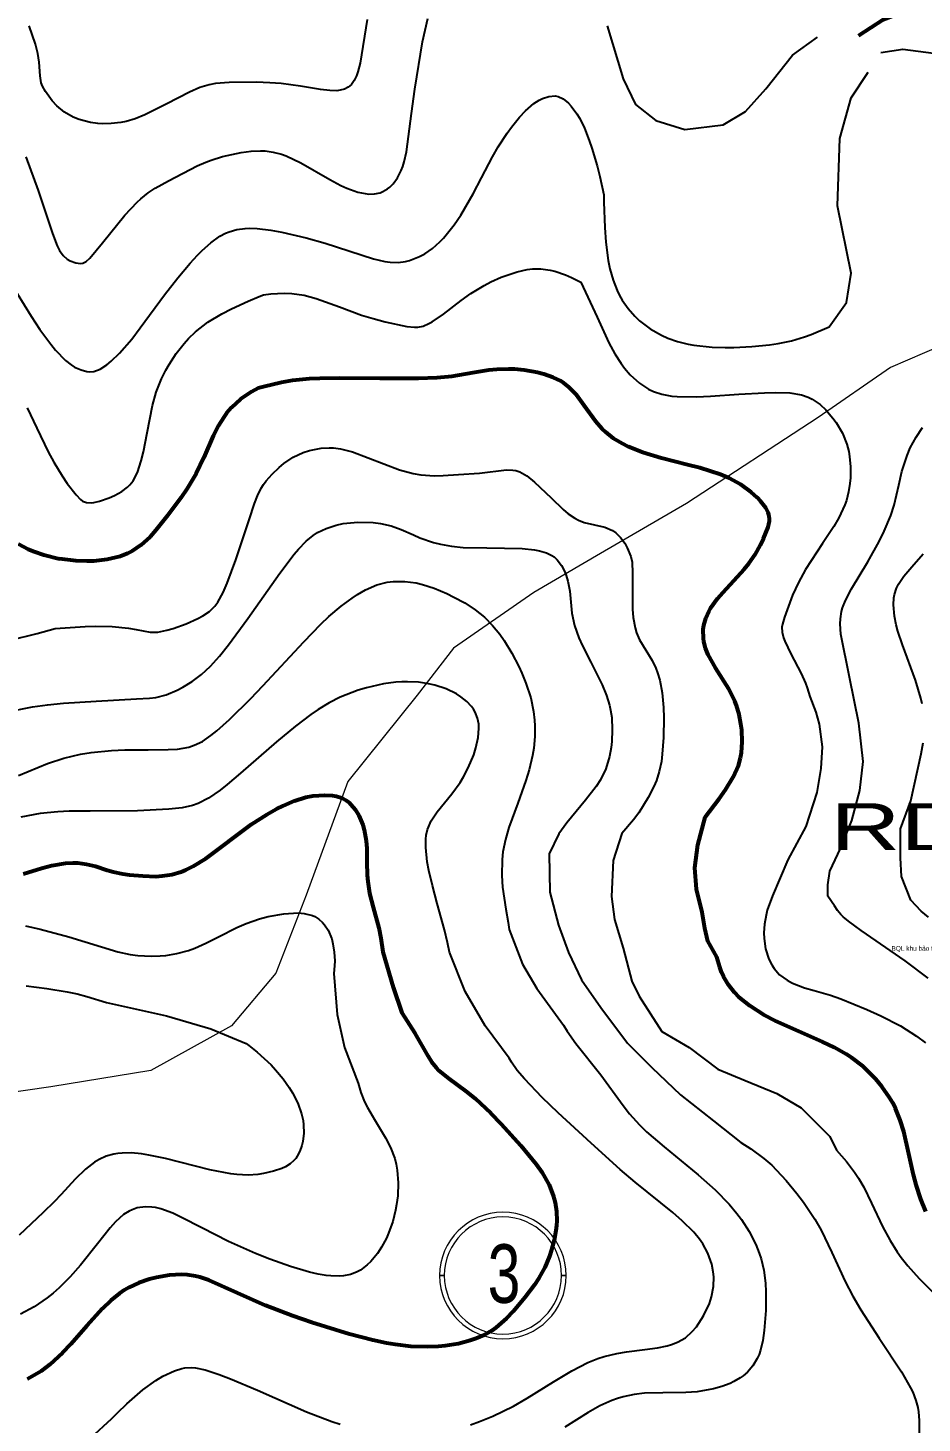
# Model space of a CAD drawing. Header units: metres. Extents: x 545098 to 555652, y 1854398 to 1862642.
# Drawn here: x 549952 to 550334, y 1858110 to 1858705 of the extents above; entities that cross this region are included whole.
import ezdxf
from ezdxf.enums import TextEntityAlignment as Align

# ---------------------------------------------------------------- set-up
doc = ezdxf.new("R2010")
doc.units = ezdxf.units.M
doc.header["$LTSCALE"] = 6.8
for name, color, linetype, lineweight in [('1', 7, 'Continuous', 25), ('13', 7, 'Continuous', 25), ('2', 7, 'Continuous', 53), ('52', 7, 'Continuous', 13), ('53', 7, 'Continuous', 13)]:
    doc.layers.add(name, color=color, linetype=linetype, lineweight=lineweight)
doc.layers.add('54', color=7, linetype='Continuous')

msp = doc.modelspace()

# ---------------------------------------------------------------- linework, layer by layer
at = {"layer": '1'}
for points in [[(550096.8, 1858708.26), (550093.91, 1858689.59), (550092.93, 1858685.85), (550092.35, 1858684.26), (550091.33, 1858682.22), (550090.13, 1858680.58), (550089.46, 1858679.92), (550088.74, 1858679.36), (550087.13, 1858678.52), (550085.31, 1858678.03), (550083.95, 1858677.87), (550080.91, 1858677.9), (550076.97, 1858678.35), (550068.47, 1858679.82), (550060.17, 1858680.95), (550055.32, 1858681.29), (550049.61, 1858681.48), (550038.02, 1858681.4), (550032.1, 1858680.91), (550029.5, 1858680.41), (550025.53, 1858679.16), (550021.08, 1858677.23), (550011.35, 1858672.24), (550002.06, 1858667.56), (549997.88, 1858665.86), (549994.09, 1858664.77), (549991.78, 1858664.33), (549987.61, 1858663.9), (549983.84, 1858663.81), (549981.93, 1858663.92), (549978.82, 1858664.36), (549973.99, 1858665.61), (549971.45, 1858666.62), (549967.76, 1858668.69), (549964.45, 1858671.47), (549962.55, 1858673.53), (549959.65, 1858677.48), (549958.37, 1858679.85), (549957.86, 1858681.26), (549957.39, 1858684.19), (549956.98, 1858690.09), (549956.4, 1858693.74), (549955.36, 1858697.75), (549952.71, 1858705.54)], [(550062.28, 1858650.08), (550068.59, 1858647.11), (550080.9, 1858640.04), (550085.59, 1858637.51), (550088.2, 1858636.29), (550092.86, 1858634.66), (550095.99, 1858633.98), (550097.57, 1858633.81), (550099.95, 1858633.86), (550102.32, 1858634.36), (550103.48, 1858634.82), (550105.5, 1858636.01), (550106.48, 1858636.78), (550107.88, 1858638.16), (550109.79, 1858640.71), (550111.41, 1858643.84), (550112.09, 1858645.61), (550112.67, 1858647.53), (550113.59, 1858651.78), (550115.69, 1858668.21), (550117.1, 1858678.46), (550120.5, 1858698.65), (550122.74, 1858708.68)], [(550199.21, 1858705.54), (550205.99, 1858682.88), (550211.3, 1858671.92), (550219.92, 1858665.21), (550232.36, 1858661.38), (550248.64, 1858663.29), (550258.21, 1858669.04), (550266.83, 1858678.62), (550278.32, 1858693), (550288.85, 1858700.66)], [(550315.99, 1858694.13), (550325.34, 1858695.52), (550344.92, 1858693)], [(550205.6, 1858588.6), (550208.11, 1858584.99), (550210.97, 1858581.76), (550213.05, 1858579.81), (550217.54, 1858576.4), (550222.44, 1858573.59), (550225.06, 1858572.42), (550229.24, 1858570.94), (550233.77, 1858569.8), (550236.18, 1858569.36), (550243.96, 1858568.52), (550249.48, 1858568.34), (550253.26, 1858568.36), (550260.86, 1858568.74), (550268.41, 1858569.52), (550272.16, 1858570.1), (550277.79, 1858571.28), (550283.44, 1858572.89), (550286.28, 1858573.88), (550293.96, 1858577.22), (550301.3, 1858587.6), (550303.21, 1858600.05), (550297.47, 1858628.8), (550298.43, 1858657.54), (550303.21, 1858674.79), (550310.51, 1858685.75)], [(549947.59, 1858591.45), (549953.49, 1858581.72), (549957.24, 1858576.07), (549961.87, 1858569.75), (549963.98, 1858567.18), (549968.17, 1858562.88), (549970.59, 1858560.97), (549972.08, 1858560.04), (549974.81, 1858558.79), (549977.31, 1858558.15), (549978.52, 1858558.05), (549980.29, 1858558.2), (549982.97, 1858559.15), (549985.75, 1858560.97), (549987.61, 1858562.53), (549991.18, 1858566), (549996.42, 1858572), (550000.03, 1858576.7), (550010.42, 1858590.78), (550016.08, 1858598.13), (550021.29, 1858604.34), (550024.47, 1858607.77), (550026.47, 1858609.76), (550030.19, 1858613.07), (550034.02, 1858615.78), (550036.44, 1858617.08), (550038.05, 1858617.75), (550041.32, 1858618.69), (550044.84, 1858619.17), (550046.76, 1858619.23), (550049.98, 1858619.11), (550055.76, 1858618.39), (550060.39, 1858617.54), (550070.84, 1858615.12), (550078.9, 1858612.85), (550099.57, 1858606.16), (550104.44, 1858605.06), (550106.72, 1858604.76), (550110, 1858604.67), (550113.22, 1858605.05), (550114.83, 1858605.43), (550119.19, 1858607.13), (550121.39, 1858608.34), (550124.66, 1858610.61), (550127.86, 1858613.42), (550129.43, 1858615.04), (550133.92, 1858620.63), (550136.75, 1858624.85), (550142, 1858633.88), (550145.61, 1858640.76), (550150.31, 1858649.66), (550152.74, 1858653.9), (550156.59, 1858659.83), (550158.34, 1858662.25), (550161.84, 1858666.58), (550164.37, 1858669.29), (550167.94, 1858672.37), (550170.17, 1858673.81), (550171.59, 1858674.54), (550174.33, 1858675.46), (550176.97, 1858675.68), (550178.31, 1858675.43), (550180.39, 1858674.44), (550182.66, 1858672.57), (550183.88, 1858671.24), (550186.23, 1858668.07), (550187.5, 1858665.96), (550189.48, 1858661.92), (550191.58, 1858656.63), (550192.66, 1858653.43), (550194.9, 1858645.77), (550196.06, 1858641.25), (550197.83, 1858633.53), (550197.84, 1858630.32), (550198.18, 1858619.51), (550198.62, 1858613.22), (550199.65, 1858605.48), (550200.37, 1858601.95), (550201.74, 1858597.06), (550203.47, 1858592.62), (550204.48, 1858590.56), (550205.6, 1858588.6)], [(549951.21, 1858649.6), (549956.45, 1858635.26), (549962.61, 1858616.94), (549964.64, 1858611.71), (549965.61, 1858609.78), (549967.16, 1858607.57), (549968.94, 1858606.05), (549970.18, 1858605.34), (549972.59, 1858604.49), (549974.62, 1858604.23), (549975.56, 1858604.38), (549976.98, 1858605.07), (549978.6, 1858606.49), (549983.94, 1858612.95), (549993.47, 1858624.74), (549998.7, 1858630.32), (550000.35, 1858631.83), (550003.5, 1858634.33), (550006.48, 1858636.28), (550012.15, 1858639.37), (550024.33, 1858645.79), (550028, 1858647.41), (550030.37, 1858648.31), (550035.18, 1858649.81), (550043.08, 1858651.52), (550047.33, 1858652.06), (550051.3, 1858652.25), (550053.39, 1858652.17), (550056.71, 1858651.73), (550060.33, 1858650.78), (550062.28, 1858650.08)], [(550055.7, 1858591.33), (550061.38, 1858591.54), (550064.71, 1858591.36), (550069.93, 1858590.63), (550075.09, 1858589.29), (550084.97, 1858585.66), (550094.48, 1858582.22), (550099.38, 1858580.7), (550104.46, 1858579.33), (550113.8, 1858577.36), (550117.03, 1858577.01), (550118.51, 1858577.05), (550120.75, 1858577.51), (550123.19, 1858578.54), (550124.55, 1858579.31), (550129.33, 1858582.65), (550136.95, 1858588.42), (550141.06, 1858591.34), (550146.68, 1858594.8), (550149.55, 1858596.32), (550153.96, 1858598.32), (550160.83, 1858600.65), (550165.11, 1858601.59), (550167.35, 1858601.85), (550170.93, 1858601.89), (550174.84, 1858601.39), (550176.94, 1858600.89), (550181.48, 1858599.35), (550183.94, 1858598.26), (550187.91, 1858596.2), (550194.97, 1858581.38), (550199.97, 1858570.34), (550202.48, 1858565.64), (550205.15, 1858561.56), (550206.64, 1858559.58), (550209.05, 1858556.78), (550213.01, 1858553.11), (550216.87, 1858550.58), (550219, 1858549.58), (550222.59, 1858548.43), (550226.77, 1858547.69), (550229.13, 1858547.47), (550237.28, 1858547.36), (550243.28, 1858547.62), (550255.43, 1858548.46), (550266.26, 1858549.12), (550270.99, 1858549.23), (550277.12, 1858549.02), (550282.1, 1858548.19), (550284.94, 1858547.22), (550286.69, 1858546.37), (550290.01, 1858544.09), (550292.44, 1858541.85), (550295.52, 1858538.3), (550296.94, 1858536.36), (550299.63, 1858531.79), (550301.47, 1858527.15), (550302.26, 1858524), (550302.62, 1858521.87), (550303, 1858517.46), (550302.96, 1858512.84), (550302.77, 1858510.46), (550302.19, 1858506.83), (550301.23, 1858503.16), (550300.59, 1858501.32), (550297.99, 1858495.8), (550295.85, 1858492.12), (550291.02, 1858484.76), (550283.84, 1858473.73), (550280.76, 1858468.21), (550278.26, 1858462.75), (550274.84, 1858453.41), (550273.96, 1858450.44), (550273.74, 1858449.09), (550273.79, 1858446.99), (550274.4, 1858444.55), (550274.95, 1858443.11), (550277.57, 1858437.78), (550281.93, 1858429.41), (550283.81, 1858425.24), (550284.54, 1858423.27), (550285.62, 1858419.51), (550288.16, 1858412.86), (550289.65, 1858407.73), (550290.93, 1858398.12), (550290.29, 1858388.94), (550288.59, 1858378.69), (550283.89, 1858364.17), (550276.21, 1858349.87), (550269.72, 1858334.62), (550267.48, 1858328.42), (550266.97, 1858326.41), (550266.3, 1858322.49), (550266.07, 1858318.75), (550266.13, 1858316.38), (550266.74, 1858311.97), (550268.1, 1858307.63), (550269.38, 1858305.11), (550270.38, 1858303.59), (550272.74, 1858300.96), (550275.92, 1858298.61)], [(549951.8, 1858542.64), (549955.98, 1858533.95), (549960.83, 1858523.84), (549963.16, 1858519.42), (549966.69, 1858513.6), (549968.94, 1858510.34), (549972.7, 1858505.54), (549974.57, 1858503.56), (549975.49, 1858502.85), (549977.08, 1858502.27), (549979.06, 1858502.16), (549980.33, 1858502.3), (549982.73, 1858502.84), (549986.82, 1858504.33), (549989.02, 1858505.33), (549992.18, 1858507.05), (549994.58, 1858508.76), (549995.64, 1858509.76), (549997.07, 1858511.54), (549998.92, 1858515.13), (550000.5, 1858520.03), (550001.42, 1858523.83), (550003.01, 1858531.96), (550005.27, 1858543.7), (550006.89, 1858549.39), (550009.14, 1858555.05), (550010.98, 1858558.74), (550012.35, 1858561.16), (550015.36, 1858565.8), (550018.74, 1858570.13), (550020.59, 1858572.17), (550023.62, 1858575.08), (550028.84, 1858579.11), (550034.85, 1858582.71), (550038.93, 1858584.81), (550046.06, 1858588.14), (550050.72, 1858590.17), (550052.6, 1858590.78), (550055.7, 1858591.33)], [(550336.16, 1858299.49), (550326.35, 1858306.84), (550307.6, 1858319.78), (550302.13, 1858323.74), (550299.92, 1858325.57), (550298.88, 1858326.57), (550297.4, 1858328.38), (550296.2, 1858330.32), (550293.36, 1858334.46), (550293.36, 1858339.32), (550294.24, 1858345.06), (550298.66, 1858354.77), (550303.51, 1858366.7), (550307.04, 1858379.5), (550308.36, 1858391.86), (550306.6, 1858408.2), (550302.51, 1858427.88), (550298.92, 1858446.12), (550298.61, 1858450.62), (550298.71, 1858452.72), (550299.21, 1858455.79), (550299.62, 1858457.32), (550300.79, 1858460.46), (550303.38, 1858465.52), (550310.35, 1858477.02), (550315.21, 1858485.63), (550317.41, 1858490.09), (550320.16, 1858496.81), (550321.55, 1858501.22), (550323.56, 1858509.66), (550324.9, 1858515.48), (550327.1, 1858522.38), (550328.48, 1858525.58), (550330.99, 1858530.21), (550333.7, 1858534.26)], [(549944.64, 1858443.54), (549956.1, 1858446.42), (549963.77, 1858448.55), (549976.54, 1858449.38), (549981.1, 1858449.56), (549988.05, 1858449.41), (549994.99, 1858448.69), (549998.3, 1858448.13), (550004.23, 1858447.02), (550007.5, 1858447.05), (550011.35, 1858447.8), (550014.12, 1858448.61), (550019.66, 1858450.63), (550024.58, 1858452.8), (550026.73, 1858453.96), (550029.53, 1858455.85), (550031.8, 1858458.03), (550033.1, 1858459.73), (550035.44, 1858463.94), (550037.15, 1858467.96), (550040.76, 1858477.91), (550046.52, 1858494.93), (550048.75, 1858501.91), (550050.06, 1858505.19), (550051.69, 1858508.36), (550052.68, 1858509.92), (550053.81, 1858511.46), (550056.39, 1858514.44), (550059.28, 1858517.2), (550061.29, 1858518.86), (550065.32, 1858521.62), (550069.54, 1858523.68), (550072.19, 1858524.53), (550077.27, 1858525.4), (550080.67, 1858525.6), (550082.47, 1858525.55), (550085.42, 1858525.2), (550090.65, 1858523.9), (550110.7, 1858516.26), (550116.45, 1858514.69), (550119.78, 1858514.11), (550125.54, 1858513.73), (550129.32, 1858513.82), (550135.8, 1858514.27), (550144.81, 1858514.82), (550156.32, 1858516.17), (550159.03, 1858516.14), (550160.24, 1858515.95), (550162.02, 1858515.37), (550164.88, 1858513.68), (550168.28, 1858510.92), (550175.29, 1858504.27), (550180.45, 1858499.32), (550182.57, 1858497.53), (550185.41, 1858495.58), (550186.93, 1858494.79), (550189.46, 1858493.83), (550198.24, 1858491.75), (550201.52, 1858490.35), (550202.95, 1858489.37), (550204.91, 1858487.44), (550206.68, 1858484.91), (550207.72, 1858483.03), (550209.26, 1858479.28), (550209.83, 1858476.81), (550210.05, 1858472.17), (550209.99, 1858463.64), (550210.07, 1858456.79), (550210.34, 1858453.29), (550211.14, 1858448.82), (550211.76, 1858446.7), (550213, 1858443.72), (550218.39, 1858434.96), (550219.97, 1858431.6), (550220.69, 1858429.7), (550221.64, 1858426.56), (550222.7, 1858421.12), (550223.24, 1858414.86), (550223.36, 1858410.48), (550223.21, 1858402.03)], [(549942.92, 1858412.86), (549954.05, 1858415.17), (549960.45, 1858416.09), (549967.35, 1858416.76), (549981.32, 1858417.63), (549998.42, 1858418.56), (550004.03, 1858418.84), (550006.73, 1858419.2), (550011.15, 1858420.36), (550015.76, 1858422.26), (550018.26, 1858423.56), (550022.16, 1858425.97), (550026.13, 1858428.96), (550028.1, 1858430.68), (550030.04, 1858432.55), (550033.89, 1858436.76), (550037.76, 1858441.56), (550045.96, 1858452.89), (550059.54, 1858472.23), (550065.74, 1858480.3), (550067.56, 1858482.43), (550070.86, 1858485.82), (550073.82, 1858488.28), (550075.69, 1858489.5), (550079.35, 1858491.27), (550083.66, 1858492.65), (550086.67, 1858493.27), (550092.92, 1858493.9), (550099.37, 1858493.75), (550102.54, 1858493.36), (550107.09, 1858492.35), (550111.29, 1858490.84), (550116.64, 1858488.44), (550119.36, 1858487.26), (550125.13, 1858485.27), (550128.17, 1858484.49), (550132.88, 1858483.63), (550137.74, 1858483.17), (550147.89, 1858482.92), (550162.9, 1858482.61), (550168.16, 1858482.14), (550170.39, 1858481.74), (550173.31, 1858480.88), (550175.56, 1858479.76), (550176.56, 1858479.06), (550177.94, 1858477.8), (550179.75, 1858475.41), (550181.1, 1858472.73), (550181.68, 1858471.2), (550182.42, 1858468.7), (550183.22, 1858464.54), (550184.19, 1858455.06), (550185.21, 1858449.92), (550187.06, 1858444.65), (550188.65, 1858441.13), (550192.2, 1858434.24), (550197.1, 1858424.62), (550198.99, 1858420.01), (550200.23, 1858415.9), (550200.68, 1858413.8), (550201.16, 1858410.57), (550201.4, 1858405.39), (550201.14, 1858400.4), (550200.84, 1858397.85), (550200.16, 1858394.06), (550198.59, 1858388.72), (550196.34, 1858384.07), (550194.48, 1858381.2), (550189.95, 1858375.42), (550182.01, 1858365.73), (550178.6, 1858361.09), (550174.5, 1858352.55)], [(550333.56, 1858416.43), (550333.04, 1858418.89), (550330.75, 1858426.55), (550325.12, 1858441.62), (550323.21, 1858447.43), (550322.5, 1858450.08), (550321.73, 1858453.78), (550321.31, 1858458.72), (550321.53, 1858461.67), (550321.8, 1858463.07), (550322.67, 1858465.75), (550323.5, 1858467.48), (550325.77, 1858470.92), (550329.19, 1858474.9), (550334.02, 1858480.45)], [(549948.08, 1858385.93), (549960.49, 1858390.95), (549967.52, 1858393.32), (549974.58, 1858394.97), (549979.17, 1858395.71), (549987.77, 1858396.53), (549993.49, 1858396.79), (550003.4, 1858396.85), (550012.02, 1858396.92), (550015.92, 1858397.19), (550020.73, 1858398.04), (550023.06, 1858398.78), (550026.57, 1858400.46), (550030.21, 1858402.92), (550032.74, 1858404.95), (550038.1, 1858409.77), (550047.17, 1858418.66), (550052.36, 1858424.08), (550069.79, 1858442.95), (550077.04, 1858450.37), (550080.53, 1858453.66), (550085.73, 1858458.08), (550090.41, 1858461.52), (550092.74, 1858463.03), (550096.17, 1858465), (550101.01, 1858467.17), (550105.35, 1858468.31), (550108, 1858468.61), (550112.9, 1858468.55), (550117.72, 1858467.99), (550120.44, 1858467.37), (550125.39, 1858465.76), (550130.88, 1858463.45), (550133.86, 1858461.99), (550138.43, 1858459.46), (550142.85, 1858456.57), (550144.92, 1858455), (550146.86, 1858453.35)], [(550146.86, 1858453.35), (550150.35, 1858449.84), (550153.42, 1858446.09), (550155.26, 1858443.47), (550158.57, 1858438.01), (550161.51, 1858432.34), (550162.82, 1858429.48), (550164.56, 1858425.21), (550166.58, 1858418.97), (550167.82, 1858413.12), (550168.25, 1858409.42), (550168.39, 1858407.05), (550168.36, 1858402.48), (550167.92, 1858397.6), (550167.41, 1858394.46), (550165.97, 1858388.31), (550164.56, 1858383.72), (550161.09, 1858374.16), (550157.3, 1858363.79), (550155.78, 1858358.54), (550154.76, 1858353.4), (550154.38, 1858350.02), (550154.22, 1858343.33), (550154.58, 1858338.34), (550156.01, 1858328.93), (550157.01, 1858323.21), (550157.38, 1858320.19), (550163.12, 1858305.49), (550169.25, 1858295.07), (550180.6, 1858279.43), (550182.08, 1858276.85), (550185.79, 1858271.63), (550196.55, 1858258.21), (550205.99, 1858245.17), (550208.75, 1858241.65), (550212.97, 1858236.94), (550216.04, 1858233.96), (550223.46, 1858227.58), (550238.07, 1858215.67), (550245.24, 1858209.29), (550251.21, 1858203.13), (550254.51, 1858199.15), (550256.44, 1858196.55), (550259.72, 1858191.47), (550262.61, 1858185.88), (550264.1, 1858182.21), (550264.9, 1858179.78), (550266.08, 1858174.95), (550266.77, 1858169.49), (550266.94, 1858165.76), (550266.81, 1858157.84), (550266.22, 1858149.22), (550265.59, 1858144.96), (550264.62, 1858140.94), (550263.97, 1858139.08), (550263.21, 1858137.34), (550261.32, 1858134.21), (550259.01, 1858131.55), (550257.25, 1858130.01), (550255.99, 1858129.08), (550253.27, 1858127.47), (550251.63, 1858126.69), (550248.18, 1858125.39), (550244.61, 1858124.4), (550237.61, 1858123.18), (550232.8, 1858122.77), (550223.01, 1858122.65), (550215.09, 1858122.48), (550210.68, 1858121.99), (550206.01, 1858121), (550203.6, 1858120.27), (550201.14, 1858119.36), (550196.13, 1858117.08), (550191.07, 1858114.32), (550181.21, 1858108.1)], [(550134.91, 1858420.7), (550130.58, 1858422.79), (550125.68, 1858424.43), (550123.01, 1858425.05), (550118.72, 1858425.68), (550114.08, 1858425.89), (550111.63, 1858425.83), (550109.08, 1858425.65), (550103.79, 1858424.93), (550096.57, 1858423.31), (550093, 1858422.24), (550087.82, 1858420.35), (550085.36, 1858419.28), (550080.61, 1858416.88), (550075.97, 1858414.06), (550072.84, 1858411.92), (550066.27, 1858406.92), (550058.18, 1858400.2), (550042.79, 1858386.84), (550037.11, 1858382.07), (550034.09, 1858379.69), (550029.17, 1858376.28), (550024.74, 1858373.99), (550022.3, 1858373.14), (550017.89, 1858372.18), (550012.27, 1858371.51), (549998.91, 1858370.84), (549978.68, 1858370.76), (549969.68, 1858370.7), (549964.97, 1858370.47), (549957.41, 1858369.64), (549949.15, 1858368.09)], [(550140.97, 1858109.12), (550144.73, 1858110.45), (550150.47, 1858112.78), (550159.22, 1858117.04), (550165.06, 1858120.38), (550176.36, 1858127.43), (550184.12, 1858132.11), (550191.02, 1858135.59), (550195.25, 1858137.28), (550197.98, 1858138.17), (550203.35, 1858139.5), (550207.4, 1858140.2), (550215.3, 1858141.19), (550220.67, 1858141.89), (550224.81, 1858142.74), (550226.66, 1858143.27), (550229.21, 1858144.25), (550232.58, 1858146.2), (550235.52, 1858148.8), (550237.28, 1858150.85), (550240.36, 1858155.54), (550242.85, 1858160.78), (550243.77, 1858163.58), (550244.6, 1858168.03), (550244.67, 1858172.19), (550244.45, 1858174.32), (550243.83, 1858177.52), (550242.19, 1858182.23), (550240.01, 1858186.25), (550238.62, 1858188.24), (550236.1, 1858191.26), (550231.23, 1858196.07), (550227.2, 1858199.54), (550211.11, 1858212.47), (550204.79, 1858217.85), (550192.45, 1858229.07), (550178.32, 1858242.09), (550171.51, 1858248.6), (550163.88, 1858256.53), (550160.85, 1858260.19), (550158.42, 1858263.69), (550157.44, 1858265.38), (550147.2, 1858279.13), (550138.62, 1858293.85), (550131.98, 1858310.55), (550131.16, 1858314.72), (550129.81, 1858320.16), (550126.74, 1858331.28), (550124.64, 1858338.96), (550123.13, 1858345.41), (550122.47, 1858349.08), (550121.82, 1858355.25), (550121.85, 1858358.77), (550122.04, 1858360.43), (550122.59, 1858362.85), (550124.18, 1858366.51), (550126.75, 1858370.35), (550133.01, 1858378.13), (550136.5, 1858382.96), (550137.97, 1858385.36), (550139.96, 1858389.14), (550142.31, 1858394.71), (550143.25, 1858397.63), (550144.22, 1858402.05), (550144.5, 1858405.88), (550144.4, 1858407.73), (550143.88, 1858410.41), (550142.9, 1858412.96), (550142.21, 1858414.16), (550141.38, 1858415.33), (550139.34, 1858417.51), (550136.82, 1858419.5), (550134.91, 1858420.7)], [(550223.21, 1858402.03), (550222.72, 1858394.93), (550222.32, 1858391.85), (550221.44, 1858387.62), (550220.18, 1858383.7), (550219.15, 1858381.21), (550216.76, 1858376.48), (550212.67, 1858369.94), (550210.42, 1858366.98), (550205.5, 1858361.14), (550201.72, 1858349.63), (550201.1, 1858334.31), (550202.33, 1858324.5), (550206, 1858312.24), (550209.68, 1858298.14), (550212.89, 1858291.77), (550222.54, 1858276.68), (550234.18, 1858269.94), (550246.44, 1858260.74), (550258.08, 1858255.84), (550271.55, 1858250.32), (550281.97, 1858244.19), (550288.09, 1858238.06), (550294.22, 1858231.93), (550296.99, 1858226.17), (550301.22, 1858221.34), (550304.72, 1858216.71), (550306.43, 1858214.16), (550308.68, 1858210.32), (550311.99, 1858203.6), (550316.7, 1858193.55), (550319.84, 1858187.71), (550322.93, 1858182.81), (550324.62, 1858180.44), (550327.41, 1858176.89), (550332.32, 1858171.37), (550338.2, 1858165.43)], [(550336.24, 1858325.43), (550333.12, 1858328.09), (550328.66, 1858332.7), (550324.69, 1858342.85), (550324.25, 1858350.8), (550324.25, 1858363.16), (550328.66, 1858375.09), (550333.13, 1858395.11), (550334.02, 1858399.76)], [(550174.5, 1858352.55), (550174.76, 1858336.14), (550178.44, 1858322.04), (550182.73, 1858310.4), (550188.24, 1858298.75), (550196.56, 1858287.01), (550207.84, 1858271.78), (550218.26, 1858261.35), (550230.51, 1858249.71), (550244.6, 1858238.67), (550256.23, 1858229.36), (550260.44, 1858226.7), (550266.03, 1858222.6), (550269.37, 1858219.7), (550271.49, 1858217.66), (550275.57, 1858213.26), (550280.07, 1858207.75), (550282.91, 1858203.95), (550287.78, 1858196.7), (550290.47, 1858191.98), (550294.98, 1858182.47), (550300.77, 1858170.16), (550304.04, 1858163.84), (550307.38, 1858158.02), (550315.18, 1858146.04), (550324.76, 1858131.58), (550328.6, 1858124.89), (550329.54, 1858122.95), (550330.89, 1858119.49), (550331.68, 1858116.44), (550331.99, 1858114.56), (550332.27, 1858110.88), (550332.31, 1858105.2)], [(549951.15, 1858321.74), (549957.43, 1858320.37), (549969.62, 1858317.17), (549990.51, 1858310.74), (549995.82, 1858309.61), (549999.02, 1858309.16), (550004.73, 1858308.83), (550008.53, 1858308.94), (550010.92, 1858309.16), (550015.62, 1858309.97), (550020.59, 1858311.34), (550023.34, 1858312.33), (550028, 1858314.36), (550033.39, 1858317.08), (550041.25, 1858321.03), (550045.21, 1858322.78), (550050.94, 1858324.8), (550054.57, 1858325.76), (550061.35, 1858326.94), (550067.36, 1858327.3), (550070.02, 1858327.12), (550073.49, 1858326.26), (550074.49, 1858325.8), (550076.28, 1858324.65), (550077.8, 1858323.25), (550078.68, 1858322.2), (550080.14, 1858319.92), (550081.72, 1858316.2), (550082.26, 1858314.12), (550082.81, 1858310.57), (550083.01, 1858306.86), (550082.97, 1858304.8), (550082.66, 1858301.44), (550084.09, 1858284.06), (550087.15, 1858269.97), (550093.02, 1858254.71), (550094.1, 1858250.7), (550095.69, 1858246.83), (550096.97, 1858244.3), (550099.92, 1858239.27), (550104.71, 1858231.46), (550106.86, 1858227.23), (550108.58, 1858222.66), (550109.21, 1858220.22)], [(549951.34, 1858296.17), (549960.16, 1858295.12), (549968.82, 1858293.67), (549973.09, 1858292.75), (549977.33, 1858291.67), (549985.68, 1858289.07), (550011.19, 1858283.45), (550030.18, 1858277.93), (550045.17, 1858271.68), (550046.41, 1858270.78), (550049.89, 1858267.98), (550055.88, 1858262.47), (550057.78, 1858260.47), (550061.04, 1858256.6), (550063.64, 1858252.92), (550065.06, 1858250.57), (550067.26, 1858246.15), (550068.87, 1858241.61), (550069.5, 1858238.78), (550069.74, 1858236.94), (550069.81, 1858233.36), (550069.37, 1858229.82), (550068.97, 1858228.12), (550068.13, 1858225.72), (550067.02, 1858223.57), (550066.36, 1858222.61), (550065.63, 1858221.75), (550063.94, 1858220.27), (550061.95, 1858219.07), (550060.43, 1858218.38), (550056.91, 1858217.19), (550052.68, 1858216.18), (550050.24, 1858215.81), (550046.1, 1858215.54), (550041.31, 1858215.72), (550038.65, 1858216.03), (550029.68, 1858217.78)], [(550275.92, 1858298.61), (550278.28, 1858297.36), (550283.39, 1858295.41), (550287.54, 1858294.22), (550294.42, 1858292.18), (550298.86, 1858290.64), (550309.95, 1858286.14), (550315.92, 1858283.41), (550324.33, 1858279.1), (550331.19, 1858274.82), (550334.92, 1858271.94)], [(550029.68, 1858217.78), (550010.84, 1858222.6), (550003.72, 1858224.09), (550000.55, 1858224.57), (549996.22, 1858224.95), (549992.33, 1858224.91), (549990.53, 1858224.73), (549988.81, 1858224.44), (549985.58, 1858223.54), (549982.55, 1858222.18), (549980.6, 1858221.02), (549976.75, 1858218.06), (549972.34, 1858213.79), (549966.33, 1858207.32), (549963.3, 1858204.09), (549958.71, 1858199.54), (549948.35, 1858189.95)], [(550109.21, 1858220.22), (550109.67, 1858217.67), (550110.08, 1858212.29), (550109.85, 1858206.72), (550109.37, 1858203), (550108.93, 1858200.54), (550107.74, 1858195.77), (550105.99, 1858190.75), (550105.07, 1858188.66), (550103.02, 1858184.77), (550101.3, 1858182.14), (550098.44, 1858178.69), (550096.89, 1858177.22), (550093.95, 1858175.04), (550092.34, 1858174.18), (550089.69, 1858173.2), (550086.69, 1858172.62), (550085.03, 1858172.49), (550081.35, 1858172.57), (550079.32, 1858172.78), (550075.98, 1858173.33), (550072.3, 1858174.16), (550064.13, 1858176.55), (550055.28, 1858179.71), (550049.28, 1858182.1), (550037.68, 1858187.27), (550026.28, 1858193.04), (550017.68, 1858197.47), (550013.89, 1858199.25), (550008.79, 1858201.14), (550006.5, 1858201.69), (550005.05, 1858201.91), (550002.36, 1858202.02), (549998.78, 1858201.51), (549996.66, 1858200.78), (549995.35, 1858200.17), (549992.97, 1858198.69), (549989.45, 1858195.61), (549987.18, 1858193.05), (549981.89, 1858186.25), (549974.59, 1858177.08), (549970.22, 1858172.16), (549965.45, 1858167.41), (549962.93, 1858165.19), (549960.34, 1858163.13), (549954.88, 1858159.42), (549949, 1858156.22)], [(549979.07, 1858103.71), (549987.76, 1858111.66), (549990.32, 1858114.14), (549994.31, 1858117.97), (550001.15, 1858123.92), (550006.67, 1858127.97), (550009.74, 1858129.83), (550014.73, 1858132.14), (550017.75, 1858133.1), (550019.13, 1858133.38), (550021.8, 1858133.55), (550023.62, 1858133.4), (550027.76, 1858132.47), (550033.71, 1858130.5), (550038.5, 1858128.65), (550050.01, 1858123.78), (550070.99, 1858114.56), (550081.83, 1858110.43), (550085.32, 1858109.3)]]:
    msp.add_lwpolyline(points, dxfattribs=at)
at = {"layer": '2'}
for points in [[(550322.2, 1858710.13), (550316.89, 1858708.1), (550306.36, 1858701.29)], [(550256.12, 1858393.42), (550256.5, 1858395.62), (550256.81, 1858400.26), (550256.58, 1858405.33), (550256.25, 1858407.96), (550255.49, 1858411.93), (550254.39, 1858415.8), (550253.7, 1858417.66), (550251.16, 1858422.83), (550245.36, 1858431.86), (550242.26, 1858437.4), (550241.17, 1858440.14), (550240.44, 1858442.9), (550240.23, 1858444.3), (550240.2, 1858448.1), (550240.49, 1858450.03), (550241.28, 1858452.91), (550242.51, 1858455.77), (550243.29, 1858457.18), (550246.22, 1858461.3), (550248.5, 1858463.95), (550253.28, 1858469.04), (550257.65, 1858473.89), (550259.61, 1858476.33), (550262.28, 1858480.15), (550264.6, 1858484.21), (550265.91, 1858486.9), (550267.81, 1858491.78), (550268.42, 1858494.37), (550268.48, 1858495.54), (550268.21, 1858497.24), (550267.9, 1858498.1), (550266.87, 1858499.98), (550264.64, 1858502.85), (550263.19, 1858504.38), (550260.67, 1858506.71), (550256.27, 1858509.97), (550251.28, 1858512.69), (550247.54, 1858514.24), (550238.7, 1858517.03), (550233.5, 1858518.4), (550222.38, 1858521.26), (550214.44, 1858523.64), (550208.33, 1858526.05), (550205.63, 1858527.39), (550201.94, 1858529.64), (550198.65, 1858532.24), (550197.13, 1858533.68), (550194.31, 1858536.86), (550189.36, 1858543.62), (550186.06, 1858548.14), (550182.9, 1858551.53), (550180.77, 1858553.21), (550179.31, 1858554.14), (550176.18, 1858555.65), (550172.26, 1858557), (550169.48, 1858557.72), (550163.8, 1858558.71), (550159.68, 1858559.08), (550157.05, 1858559.16), (550152.15, 1858559.03), (550148.79, 1858558.72), (550141.96, 1858557.61), (550132.93, 1858556.07), (550126.57, 1858555.47), (550118.67, 1858555.17), (550102.26, 1858555.13), (550084.9, 1858555.24), (550076.64, 1858555.19), (550072.13, 1858554.99), (550065.05, 1858554.25), (550060.29, 1858553.4), (550052.59, 1858551.6), (550050.39, 1858550.99), (550047.56, 1858549.49), (550042.79, 1858546.3), (550039, 1858542.86), (550036.9, 1858540.4), (550035.65, 1858538.69), (550033.42, 1858535.08), (550031.2, 1858530.73), (550027.12, 1858521.53), (550023.87, 1858514.66), (550020.08, 1858508.23), (550017.35, 1858504.23), (550011.85, 1858496.87), (550006.72, 1858490.44), (550004.22, 1858487.63), (550000.35, 1858484.04), (549996.65, 1858481.51), (549994.66, 1858480.48), (549991.43, 1858479.22), (549985.93, 1858477.92), (549980.29, 1858477.34), (549977.28, 1858477.26), (549972.62, 1858477.42), (549965.59, 1858478.3)], [(549948.01, 1858484.62), (549952.29, 1858482.41), (549954.79, 1858481.37), (549958.88, 1858479.95), (549965.59, 1858478.3)], [(550335.14, 1858200.04), (550332.92, 1858205.25), (550330.95, 1858211.39), (550329.83, 1858215.66), (550327.83, 1858224.65), (550325.69, 1858234.16), (550324.21, 1858239.01), (550322.25, 1858243.87), (550321.03, 1858246.29), (550319.63, 1858248.68), (550316.34, 1858253.37), (550313.83, 1858256.36), (550310.14, 1858260.13), (550308.18, 1858261.9), (550303.53, 1858265.51), (550301.12, 1858267.11), (550296.16, 1858269.94), (550291.07, 1858272.41), (550280.78, 1858276.83), (550270.83, 1858281.36), (550266.21, 1858283.77), (550260.01, 1858287.63), (550255.41, 1858291.34), (550253.45, 1858293.34), (550250.9, 1858296.58), (550248.82, 1858300.16), (550247.95, 1858302.1), (550247.19, 1858304.14), (550245.97, 1858308.46), (550242.15, 1858315.31), (550240.93, 1858320.83), (550239.7, 1858327.57), (550237.25, 1858337.38), (550236.64, 1858346.57), (550237.86, 1858356.38), (550240.98, 1858368.09), (550247.04, 1858375.93), (550249.71, 1858379.73), (550253, 1858385.15), (550255.21, 1858390.16), (550256.12, 1858393.42)], [(549950.23, 1858343.94), (549958.02, 1858346.37), (549962.41, 1858347.51), (549968.17, 1858348.49), (549971.47, 1858348.68), (549973.48, 1858348.63), (549977.17, 1858348.16), (549981, 1858347.19), (549985.98, 1858345.6), (549988.56, 1858344.86), (549992.66, 1858344), (549995.5, 1858343.58), (550001.2, 1858343.05), (550006.72, 1858342.89), (550009.45, 1858343.05), (550013.61, 1858343.71), (550017.45, 1858344.86), (550019.48, 1858345.67), (550022.69, 1858347.26), (550028.04, 1858350.57), (550047.48, 1858365.09), (550054.09, 1858369.34), (550058.29, 1858371.69), (550060.96, 1858373.03), (550065.9, 1858375.15), (550070.74, 1858376.65), (550073.62, 1858377.2), (550078.82, 1858377.55), (550082.05, 1858377.36), (550083.6, 1858377.1), (550085.84, 1858376.4), (550087.96, 1858375.27), (550088.96, 1858374.51), (550089.93, 1858373.6), (550091.73, 1858371.41), (550093.3, 1858368.8), (550094.97, 1858364.88), (550095.59, 1858362.8), (550096.43, 1858358.03), (550096.67, 1858354.87), (550096.74, 1858348.9), (550096.82, 1858343.47), (550097.06, 1858340.64), (550097.9, 1858335.73), (550099.42, 1858329.72), (550101.78, 1858320.88), (550102.74, 1858316.59), (550103.55, 1858310.73), (550107.98, 1858295.71), (550111.65, 1858284.68), (550117.17, 1858276.1), (550122.73, 1858266.4), (550124.24, 1858263.82), (550126.2, 1858261.35), (550127.37, 1858260.16), (550131.62, 1858256.72), (550138.8, 1858251.48), (550142.92, 1858248.15), (550149.56, 1858241.97)], [(550149.56, 1858241.97), (550154.06, 1858237.37), (550162.4, 1858228.18), (550168.95, 1858220.25), (550171.51, 1858216.64), (550174.52, 1858211.32), (550176.38, 1858206.43), (550177.02, 1858203.91), (550177.6, 1858200.03), (550177.73, 1858196.03), (550177.61, 1858193.98), (550177.38, 1858191.92), (550176.6, 1858187.75), (550175.48, 1858183.66), (550174.59, 1858181.03), (550172.57, 1858176.19), (550170.07, 1858171.56), (550168.25, 1858168.78), (550164.09, 1858163.29), (550159.06, 1858157.3), (550156.24, 1858154.35), (550151.69, 1858150.39), (550150.09, 1858149.27), (550146.76, 1858147.34), (550143.26, 1858145.79), (550140.82, 1858144.94), (550135.65, 1858143.62), (550130.08, 1858142.73), (550127.16, 1858142.45), (550122.61, 1858142.25), (550115.45, 1858142.48), (550108.72, 1858143.25), (550105.13, 1858143.87), (550099.3, 1858145.1), (550089.26, 1858147.73), (550073.31, 1858152.65), (550065.02, 1858155.5), (550053.41, 1858159.91), (550029.35, 1858170.75), (550025.5, 1858172.04), (550023.67, 1858172.5), (550020.08, 1858173.07), (550017.67, 1858173.19), (550012.58, 1858172.89), (550006.93, 1858171.9), (550003.98, 1858171.13), (549999.52, 1858169.6), (549995.19, 1858167.6), (549993.13, 1858166.4), (549991.16, 1858165.08), (549987.45, 1858162.08), (549983.98, 1858158.71), (549977.31, 1858151.24), (549970.46, 1858143.48), (549966.92, 1858139.79), (549961.47, 1858134.8), (549957.73, 1858131.99), (549955.82, 1858130.74), (549951.87, 1858128.55)]]:
    msp.add_lwpolyline(points, dxfattribs=at)
at = {"layer": '52'}
msp.add_lwpolyline([(550349, 1858572.3), (550320, 1858559.87), (550289.23, 1858538.55), (550233.01, 1858501.83), (550196.32, 1858480.51), (550167.92, 1858463.92), (550133.6, 1858440.23), (550118.21, 1858420.1), (550088.62, 1858383.38), (550070.87, 1858334.82), (550057.85, 1858301.65), (550038.92, 1858279.14), (550004.59, 1858260.19), (549961.99, 1858253.09), (549920.56, 1858247.16), (549876.77, 1858243.61), (549817.6, 1858250.72), (549715.82, 1858251.89), (549628.24, 1858244.78), (549523.56, 1858242.72)], dxfattribs=at)
at = {"layer": '53'}
for p, q in [((550127.75, 1858172.67), (550129.75, 1858172.67)), ((550129.75, 1858172.67), (550127.75, 1858172.67)), ((550179.75, 1858172.67), (550181.75, 1858172.67)), ((550181.75, 1858172.67), (550179.75, 1858172.67))]:
    msp.add_line(p, q, dxfattribs=at)
for centre, radius, start, end in [((550154.75, 1858172.67), 27, 90, 179.99866), ((550154.75, 1858172.67), 27, 0.00134, 89.99855), ((550154.75, 1858172.67), 25, 90, 179.99855), ((550154.75, 1858172.67), 25, 0.00145, 89.99855), ((550154.75, 1858172.75), 27, 180.16841, 270), ((550154.75, 1858172.75), 25, 180.18313, 269.99856), ((550154.75, 1858172.75), 27, 270, 359.83015), ((550154.75, 1858172.75), 25, 270, 359.81686)]:
    msp.add_arc(centre, radius, start, end, dxfattribs=at)

# ---------------------------------------------------------------- texts
at = {"layer": '13', "width": 1.55}
msp.add_text('RDN-IIIa3 ', height=20, dxfattribs=at).set_placement((550490.14, 1858354.1), align=Align.RIGHT)
at = {"layer": '53', "width": 0.75}
msp.add_text('3', height=25, dxfattribs=at).set_placement((550155.23, 1858161.04), align=Align.CENTER)
at = {"layer": '54'}
msp.add_text('BQL khu bảo tồn thiên nhiên Bắc Hướng Hóa', height=2, dxfattribs=at).set_placement((550348.41, 1858311.2), align=Align.CENTER)

doc.saveas('drawing.dxf')
